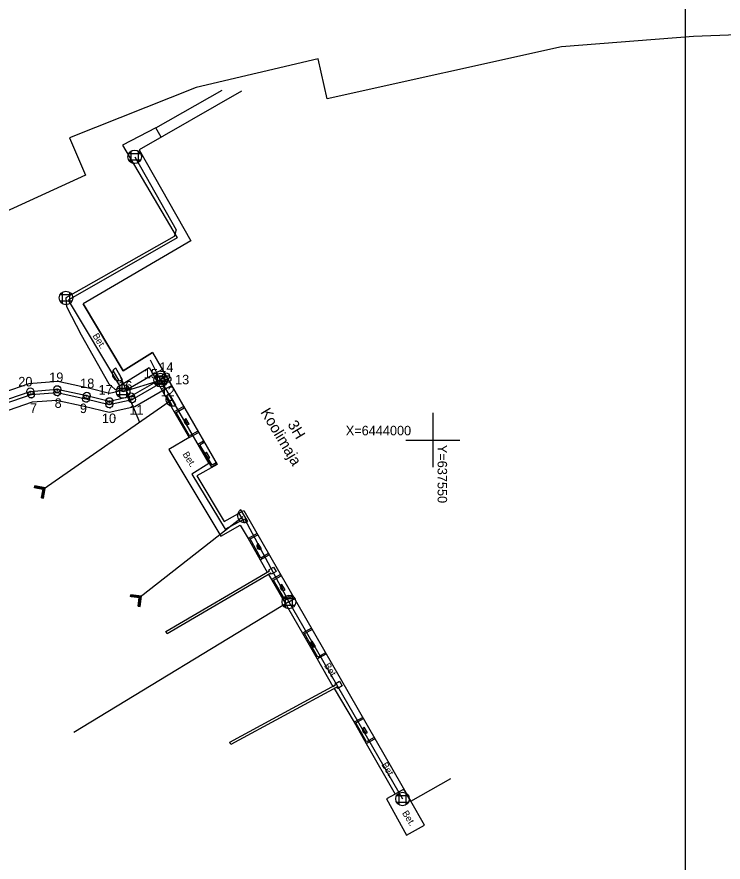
# Model space of a CAD drawing. Extents: x 637430 to 637710, y 6443841 to 6444076.
# Drawn here: x 637519.4 to 637571.4, y 6443968.9 to 6444031.2 of the extents above; entities that cross this region are included whole.
import ezdxf

# ---------------------------------------------------------------- set-up
doc = ezdxf.new("R2010")
doc.units = 0
for name, color, linetype in [('DKAEV', 7, 'Continuous'), ('DTRASS', 7, 'Continuous'), ('HOONE', 7, 'Continuous'), ('HOONEDET', 7, 'Continuous'), ('KOORDPUNKT', 7, 'Continuous'), ('MOOTMPUNKT', 7, 'Continuous'), ('MOOTPIIR', 7, 'Continuous'), ('PIIR', 7, 'Continuous'), ('SKKAEV', 7, 'Continuous'), ('SKTRASS', 7, 'Continuous'), ('TTRASS', 7, 'Continuous'), ('VORK', 7, 'Continuous'), ('VORMISTUS', 7, 'Continuous')]:
    doc.layers.add(name, color=color, linetype=linetype)

msp = doc.modelspace()

# ---------------------------------------------------------------- linework, layer by layer
at = {"layer": 'DKAEV'}
for p, q in [((637527.598, 6444021.11), (637528.464, 6444021.11)), ((637527.781, 6444020.427), (637527.781, 6444021.293)), ((637528.281, 6444021.293), (637528.281, 6444020.427)), ((637528.464, 6444020.61), (637527.598, 6444020.61)), ((637522.719, 6444010.035), (637522.719, 6444010.901)), ((637523.219, 6444010.901), (637523.219, 6444010.035)), ((637522.536, 6444010.718), (637523.402, 6444010.718)), ((637523.402, 6444010.218), (637522.536, 6444010.218)), ((637529.511, 6444004.668), (637530.377, 6444004.668)), ((637529.694, 6444003.985), (637529.694, 6444004.851)), ((637530.194, 6444004.851), (637530.194, 6444003.985)), ((637526.929, 6444003.15), (637526.929, 6444004.016)), ((637527.429, 6444004.016), (637527.429, 6444003.15)), ((637530.377, 6444004.168), (637529.511, 6444004.168)), ((637526.746, 6444003.833), (637527.612, 6444003.833)), ((637527.612, 6444003.333), (637526.746, 6444003.333)), ((637539.145, 6443987.647), (637539.145, 6443988.513)), ((637539.645, 6443988.513), (637539.645, 6443987.647)), ((637538.962, 6443988.33), (637539.828, 6443988.33)), ((637539.828, 6443987.83), (637538.962, 6443987.83)), ((637547.334, 6443973.822), (637548.2, 6443973.822)), ((637547.517, 6443973.139), (637547.517, 6443974.005)), ((637548.017, 6443974.005), (637548.017, 6443973.139)), ((637548.2, 6443973.322), (637547.334, 6443973.322))]:
    msp.add_line(p, q, dxfattribs=at)
for centre in [(637528.031, 6444020.86), (637522.969, 6444010.468), (637529.944, 6444004.418), (637527.179, 6444003.583), (637539.395, 6443988.08), (637547.767, 6443973.572)]:
    msp.add_circle(centre, 0.5, dxfattribs=at)
at = {"layer": 'DTRASS'}
msp.add_line((637529.944, 6444004.418), (637529.196, 6444005.879), dxfattribs=at)
for points in [[(637528.031, 6444020.86), (637531.098, 6444015.494), (637530.935, 6444014.99), (637522.969, 6444010.468)], [(637522.969, 6444010.468), (637523.008, 6444009.826), (637524.091, 6444007.744), (637526.121, 6444004.152), (637526.58, 6444003.761), (637527.198, 6444003.581), (637529.944, 6444004.418)], [(637529.944, 6444004.418), (637533.507, 6443998.267), (637532.243, 6443997.496), (637534.699, 6443993.429), (637536.117, 6443994.201), (637539.395, 6443988.08)], [(637539.395, 6443988.08), (637547.767, 6443973.572)]]:
    msp.add_lwpolyline(points, dxfattribs=at)
at = {"layer": 'HOONE'}
for p, q in [((637527.191, 6444005.09), (637524.226, 6444010.021)), ((637529.34, 6444006.439), (637527.191, 6444005.09))]:
    msp.add_line(p, q, dxfattribs=at)
msp.add_lwpolyline([(637535.906, 6444025.686), (637528.353, 6444021.378), (637532.178, 6444014.673), (637524.226, 6444010.021), (637527.191, 6444005.09), (637529.34, 6444006.439), (637534.103, 6443998.207), (637532.623, 6443997.369), (637534.631, 6443994.012), (637536.068, 6443994.81), (637548.382, 6443973.406), (637551.316, 6443975.072)], dxfattribs=at)
at = {"layer": 'HOONEDET'}
for p, q in [((637529.582, 6444022.987), (637534.47, 6444025.777)), ((637539.031, 6443988.17), (637540.402, 6443985.782)), ((637545.082, 6443977.645), (637547.218, 6443973.935))]:
    msp.add_line(p, q, dxfattribs=at)
for points in [[(637529.981, 6444022.306), (637529.582, 6444022.987), (637527.128, 6444021.711), (637531.152, 6444014.903), (637523.128, 6444010.305), (637526.922, 6444003.986), (637529.093, 6444005.35), (637530.946, 6444002.077)], [(637532.692, 6444000.646), (637532.083, 6444000.316), (637531.083, 6444002.04), (637531.687, 6444002.383), (637531.637, 6444002.469), (637530.946, 6444002.077), (637532.045, 6444000.182), (637532.742, 6444000.559), (637532.692, 6444000.646)], [(637532.045, 6444000.182), (637530.558, 6443999.312), (637534.37, 6443992.922), (637535.799, 6443993.732), (637536.394, 6443992.758)], [(637534.035, 6443998.325), (637533.729, 6443998.143), (637532.832, 6443999.644), (637533.161, 6443999.836), (637533.111, 6443999.922), (637532.694, 6443999.679), (637533.695, 6443998.005), (637534.085, 6443998.239), (637534.035, 6443998.325)], [(637537.891, 6443991.642), (637537.319, 6443991.314), (637536.531, 6443992.719), (637537.095, 6443993.025), (637537.045, 6443993.112), (637536.394, 6443992.758), (637537.281, 6443991.177), (637537.941, 6443991.556), (637537.891, 6443991.642)], [(637537.281, 6443991.177), (637537.788, 6443990.272), (637537.967, 6443990.377), (637537.923, 6443990.454), (637538.257, 6443990.651), (637538.456, 6443990.319), (637538.107, 6443990.118), (637538.06, 6443990.198), (637537.893, 6443990.101), (637538.112, 6443989.73)], [(637539.636, 6443988.608), (637539.068, 6443988.304), (637538.25, 6443989.692), (637538.828, 6443990.012), (637538.779, 6443990.099), (637538.112, 6443989.73), (637539.031, 6443988.17), (637539.686, 6443988.522), (637539.636, 6443988.608)], [(637542.095, 6443984.334), (637541.518, 6443984.022), (637540.539, 6443985.744), (637541.102, 6443986.06), (637541.053, 6443986.147), (637540.402, 6443985.782), (637541.479, 6443983.887), (637542.145, 6443984.248), (637542.095, 6443984.334)], [(637541.479, 6443983.887), (637542.63, 6443981.855), (637542.839, 6443981.968), (637542.792, 6443982.059), (637543.131, 6443982.235), (637543.316, 6443981.912), (637542.995, 6443981.715), (637542.934, 6443981.811), (637542.718, 6443981.695), (637544.194, 6443979.218)], [(637545.685, 6443978.095), (637545.12, 6443977.781), (637544.331, 6443979.179), (637544.885, 6443979.486), (637544.835, 6443979.573), (637544.194, 6443979.218), (637545.082, 6443977.645), (637545.735, 6443978.009), (637545.685, 6443978.095)], [(637547.218, 6443973.935), (637546.574, 6443973.579), (637548.059, 6443970.917), (637549.375, 6443971.647), (637548.382, 6443973.406), (637547.87, 6443974.296), (637547.218, 6443973.935)]]:
    msp.add_lwpolyline(points, dxfattribs=at)
at = {"layer": 'KOORDPUNKT'}
for centre, radius in [((637529.975, 6444004.508), 0.25), ((637530.337, 6444004.707), 0.25), ((637530.454, 6444004.492), 0.25), ((637530.337, 6444004.707), 0.025), ((637530.337, 6444004.707), 0.0221), ((637530.337, 6444004.707), 0.0191), ((637530.337, 6444004.707), 0.0161), ((637530.337, 6444004.707), 0.0132), ((637530.337, 6444004.707), 0.0102), ((637530.337, 6444004.707), 0.00726), ((637530.337, 6444004.707), 0.0043), ((637522.329, 6444003.755), 0.25), ((637530.095, 6444004.296), 0.25), ((637529.975, 6444004.508), 0.025), ((637529.975, 6444004.508), 0.0221), ((637529.975, 6444004.508), 0.0191), ((637529.975, 6444004.508), 0.0161), ((637529.975, 6444004.508), 0.0132), ((637529.975, 6444004.508), 0.0102), ((637529.975, 6444004.508), 0.00726), ((637529.975, 6444004.508), 0.0043), ((637530.095, 6444004.296), 0.025), ((637530.095, 6444004.296), 0.0221), ((637530.095, 6444004.296), 0.0191), ((637530.095, 6444004.296), 0.0161), ((637530.095, 6444004.296), 0.0132), ((637530.095, 6444004.296), 0.0102), ((637530.095, 6444004.296), 0.00726), ((637530.095, 6444004.296), 0.0043), ((637530.454, 6444004.492), 0.025), ((637530.454, 6444004.492), 0.0221), ((637530.454, 6444004.492), 0.0191), ((637530.454, 6444004.492), 0.0161), ((637530.454, 6444004.492), 0.0132), ((637530.454, 6444004.492), 0.0102), ((637530.454, 6444004.492), 0.00726), ((637530.454, 6444004.492), 0.0043), ((637520.341, 6444003.588), 0.25), ((637520.401, 6444003.351), 0.25), ((637520.341, 6444003.588), 0.025), ((637520.341, 6444003.588), 0.0221), ((637520.341, 6444003.588), 0.0191), ((637520.341, 6444003.588), 0.0161), ((637520.341, 6444003.588), 0.0132), ((637520.341, 6444003.588), 0.0102), ((637520.341, 6444003.588), 0.00726), ((637520.341, 6444003.588), 0.0043), ((637520.401, 6444003.351), 0.025), ((637520.401, 6444003.351), 0.0221), ((637520.401, 6444003.351), 0.0191), ((637520.401, 6444003.351), 0.0161), ((637520.401, 6444003.351), 0.0132), ((637520.401, 6444003.351), 0.0102), ((637520.401, 6444003.351), 0.00726), ((637520.401, 6444003.351), 0.0043), ((637522.319, 6444003.509), 0.25), ((637522.319, 6444003.509), 0.025), ((637522.319, 6444003.509), 0.0221), ((637522.319, 6444003.509), 0.0191), ((637522.319, 6444003.509), 0.0161), ((637522.329, 6444003.755), 0.025), ((637522.319, 6444003.509), 0.0132), ((637522.329, 6444003.755), 0.0221), ((637522.319, 6444003.509), 0.0102), ((637522.329, 6444003.755), 0.0191), ((637522.319, 6444003.509), 0.00726), ((637522.329, 6444003.755), 0.0161), ((637522.319, 6444003.509), 0.0043), ((637522.329, 6444003.755), 0.0132), ((637522.329, 6444003.755), 0.0102), ((637522.329, 6444003.755), 0.00726), ((637522.329, 6444003.755), 0.0043), ((637524.501, 6444003.285), 0.25), ((637527.757, 6444003.222), 0.25), ((637524.445, 6444003.047), 0.25), ((637524.445, 6444003.047), 0.025), ((637524.445, 6444003.047), 0.0221), ((637524.445, 6444003.047), 0.0191), ((637524.445, 6444003.047), 0.0161), ((637524.445, 6444003.047), 0.0132), ((637524.445, 6444003.047), 0.0102), ((637524.445, 6444003.047), 0.00726), ((637524.445, 6444003.047), 0.0043), ((637524.501, 6444003.285), 0.025), ((637524.501, 6444003.285), 0.0221), ((637524.501, 6444003.285), 0.0191), ((637524.501, 6444003.285), 0.0161), ((637524.501, 6444003.285), 0.0132), ((637524.501, 6444003.285), 0.0102), ((637524.501, 6444003.285), 0.00726), ((637524.501, 6444003.285), 0.0043), ((637526.162, 6444002.622), 0.25), ((637526.166, 6444002.87), 0.25), ((637526.166, 6444002.87), 0.025), ((637526.166, 6444002.87), 0.0221), ((637526.166, 6444002.87), 0.0191), ((637526.166, 6444002.87), 0.0161), ((637526.166, 6444002.87), 0.0132), ((637526.166, 6444002.87), 0.0102), ((637526.166, 6444002.87), 0.00726), ((637526.166, 6444002.87), 0.0043), ((637527.845, 6444002.992), 0.25), ((637527.757, 6444003.222), 0.025), ((637527.757, 6444003.222), 0.0221), ((637527.757, 6444003.222), 0.0191), ((637527.757, 6444003.222), 0.0161), ((637527.757, 6444003.222), 0.0132), ((637527.757, 6444003.222), 0.0102), ((637527.757, 6444003.222), 0.00726), ((637527.757, 6444003.222), 0.0043), ((637527.845, 6444002.992), 0.025), ((637527.845, 6444002.992), 0.0221), ((637527.845, 6444002.992), 0.0191), ((637527.845, 6444002.992), 0.0161), ((637527.845, 6444002.992), 0.0132), ((637527.845, 6444002.992), 0.0102), ((637527.845, 6444002.992), 0.00726), ((637527.845, 6444002.992), 0.0043), ((637526.162, 6444002.622), 0.025), ((637526.162, 6444002.622), 0.0221), ((637526.162, 6444002.622), 0.0191), ((637526.162, 6444002.622), 0.0161), ((637526.162, 6444002.622), 0.0132), ((637526.162, 6444002.622), 0.0102), ((637526.162, 6444002.622), 0.00726), ((637526.162, 6444002.622), 0.0043)]:
    msp.add_circle(centre, radius, dxfattribs=at)
at = {"layer": 'MOOTMPUNKT'}
for centre in [(637529.817, 6444004.075), (637530.035, 6444004.402), (637520.371, 6444003.469), (637522.324, 6444003.632), (637520.415, 6444003.094), (637522.368, 6444003.257), (637524.473, 6444003.166), (637524.517, 6444002.791), (637526.164, 6444002.746), (637527.801, 6444003.107), (637527.845, 6444002.732), (637526.208, 6444002.371), (637526.557, 6444001.681)]:
    msp.add_circle(centre, 0.015, dxfattribs=at)
at = {"layer": 'MOOTPIIR'}
msp.add_lwpolyline([(637515.168, 6444000.981), (637520.515, 6444002.805), (637522.282, 6444002.951), (637524.32, 6444002.509), (637526.155, 6444002.054), (637528.048, 6444002.471), (637530.366, 6444003.814), (637530.763, 6444004.031), (637530.072, 6444005.191), (637529.704, 6444004.99), (637527.554, 6444003.743), (637526.173, 6444003.438), (637524.626, 6444003.823), (637522.365, 6444004.313), (637520.227, 6444004.133), (637514.68, 6444002.239)], dxfattribs=at)
at = {"layer": 'PIIR'}
msp.add_lwpolyline([(637578.86, 6444030.09), (637569.21, 6444029.73), (637559.49, 6444028.97), (637542.21, 6444025.14), (637541.56, 6444028.07), (637532.57, 6444025.96), (637523.22, 6444022.26), (637524.4, 6444019.5), (637506.97, 6444011.52), (637479.67, 6444000.43), (637459.68, 6443992.47), (637441.57, 6443984.62), (637430.4, 6443979.26), (637468.62, 6443938.48)], dxfattribs=at)
at = {"layer": 'SKKAEV'}
for p, q in [((637527.133, 6444004.439), (637526.631, 6444005.305)), ((637526.883, 6444004.372), (637526.449, 6444005.121)), ((637531.075, 6444002.574), (637530.573, 6444003.44)), ((637530.825, 6444002.507), (637530.391, 6444003.256)), ((637531.922, 6444001.138), (637531.716, 6444001.493)), ((637532.041, 6444001.17), (637531.803, 6444001.58)), ((637533.441, 6443998.665), (637533.235, 6443999.02)), ((637533.56, 6443998.697), (637533.322, 6443999.107)), ((637536.116, 6443993.934), (637535.682, 6443994.683)), ((637536.366, 6443994.001), (637535.864, 6443994.866)), ((637537.26, 6443991.95), (637537.054, 6443992.305)), ((637537.379, 6443991.982), (637537.141, 6443992.392)), ((637538.997, 6443988.928), (637538.791, 6443989.283)), ((637539.116, 6443988.96), (637538.878, 6443989.37)), ((637541.228, 6443984.76), (637541.022, 6443985.115)), ((637541.347, 6443984.792), (637541.109, 6443985.202)), ((637545.055, 6443978.408), (637544.849, 6443978.763)), ((637545.174, 6443978.44), (637544.936, 6443978.85))]:
    msp.add_line(p, q, dxfattribs=at)
for centre, radius in [((637526.882, 6444004.872), 0.5), ((637530.824, 6444003.007), 0.5), ((637531.922, 6444001.375), 0.237), ((637533.441, 6443998.902), 0.237), ((637536.115, 6443994.434), 0.5), ((637537.26, 6443992.187), 0.237), ((637538.997, 6443989.165), 0.237), ((637541.228, 6443984.997), 0.237), ((637545.055, 6443978.645), 0.237)]:
    msp.add_arc(centre, radius, 120.09155, 300.09155, dxfattribs=at)
at = {"layer": 'SKTRASS'}
for p, q in [((637520.655, 6443996.478), (637520.681, 6443996.618)), ((637521.281, 6443996.366), (637520.655, 6443996.478)), ((637520.661, 6443996.477), (637520.757, 6443996.605)), ((637520.663, 6443996.522), (637520.729, 6443996.609)), ((637521.364, 6443996.423), (637520.668, 6443996.548)), ((637520.673, 6443996.577), (637520.702, 6443996.614)), ((637521.447, 6443996.48), (637520.681, 6443996.618)), ((637520.688, 6443996.472), (637520.784, 6443996.6)), ((637520.716, 6443996.467), (637520.812, 6443996.595)), ((637520.744, 6443996.462), (637520.839, 6443996.59)), ((637520.771, 6443996.457), (637520.867, 6443996.585)), ((637520.799, 6443996.452), (637520.894, 6443996.58)), ((637520.826, 6443996.447), (637520.922, 6443996.575)), ((637520.854, 6443996.442), (637520.95, 6443996.57)), ((637520.881, 6443996.437), (637520.977, 6443996.565)), ((637520.909, 6443996.432), (637521.005, 6443996.56)), ((637520.936, 6443996.428), (637521.032, 6443996.555)), ((637520.964, 6443996.423), (637521.06, 6443996.55)), ((637520.992, 6443996.418), (637521.087, 6443996.545)), ((637521.019, 6443996.413), (637521.115, 6443996.54)), ((637521.047, 6443996.408), (637521.142, 6443996.535)), ((637521.074, 6443996.403), (637521.17, 6443996.53)), ((637521.102, 6443996.398), (637521.198, 6443996.525)), ((637521.129, 6443996.393), (637521.225, 6443996.52)), ((637521.157, 6443996.388), (637521.253, 6443996.515)), ((637521.184, 6443996.383), (637521.28, 6443996.51)), ((637521.212, 6443996.378), (637521.308, 6443996.505)), ((637521.24, 6443996.373), (637521.335, 6443996.5)), ((637521.257, 6443996.23), (637521.446, 6443996.481)), ((637521.267, 6443996.368), (637521.363, 6443996.496)), ((637521.267, 6443996.284), (637521.418, 6443996.486)), ((637521.277, 6443996.339), (637521.39, 6443996.491)), ((637521.309, 6443995.714), (637521.447, 6443996.48)), ((637521.169, 6443995.74), (637521.281, 6443996.366)), ((637521.17, 6443995.739), (637521.359, 6443995.991)), ((637521.178, 6443995.792), (637521.368, 6443996.045)), ((637521.188, 6443995.847), (637521.378, 6443996.1)), ((637521.197, 6443995.735), (637521.349, 6443995.936)), ((637521.198, 6443995.902), (637521.388, 6443996.155)), ((637521.208, 6443995.956), (637521.398, 6443996.209)), ((637521.218, 6443996.011), (637521.408, 6443996.264)), ((637521.225, 6443995.73), (637521.339, 6443995.881)), ((637521.227, 6443996.066), (637521.418, 6443996.319)), ((637521.237, 6443996.12), (637521.427, 6443996.373)), ((637521.239, 6443995.727), (637521.364, 6443996.423)), ((637521.247, 6443996.175), (637521.437, 6443996.428)), ((637521.169, 6443995.74), (637521.309, 6443995.714)), ((637521.252, 6443995.725), (637521.329, 6443995.827)), ((637521.28, 6443995.72), (637521.319, 6443995.772)), ((637527.733, 6443988.469), (637527.751, 6443988.61)), ((637528.365, 6443988.393), (637527.733, 6443988.469)), ((637527.739, 6443988.513), (637527.799, 6443988.604)), ((637527.739, 6443988.468), (637527.827, 6443988.601)), ((637528.444, 6443988.455), (637527.742, 6443988.54)), ((637527.745, 6443988.568), (637527.772, 6443988.608)), ((637528.523, 6443988.517), (637527.751, 6443988.61)), ((637527.767, 6443988.465), (637527.855, 6443988.598)), ((637527.795, 6443988.462), (637527.883, 6443988.594)), ((637527.822, 6443988.458), (637527.911, 6443988.591)), ((637527.85, 6443988.455), (637527.938, 6443988.588)), ((637527.878, 6443988.452), (637527.966, 6443988.584)), ((637527.906, 6443988.448), (637527.994, 6443988.581)), ((637527.934, 6443988.445), (637528.022, 6443988.578)), ((637527.961, 6443988.442), (637528.05, 6443988.574)), ((637527.989, 6443988.438), (637528.077, 6443988.571)), ((637528.017, 6443988.435), (637528.105, 6443988.568)), ((637528.045, 6443988.431), (637528.133, 6443988.564)), ((637528.072, 6443988.428), (637528.161, 6443988.561)), ((637528.1, 6443988.425), (637528.189, 6443988.558)), ((637528.128, 6443988.421), (637528.216, 6443988.554)), ((637528.156, 6443988.418), (637528.244, 6443988.551)), ((637528.184, 6443988.415), (637528.272, 6443988.547)), ((637528.211, 6443988.411), (637528.3, 6443988.544)), ((637528.239, 6443988.408), (637528.328, 6443988.541)), ((637528.267, 6443988.405), (637528.355, 6443988.537)), ((637528.289, 6443987.762), (637528.365, 6443988.393)), ((637528.295, 6443988.401), (637528.383, 6443988.534)), ((637528.323, 6443988.398), (637528.411, 6443988.531)), ((637528.335, 6443988.146), (637528.51, 6443988.409)), ((637528.342, 6443988.201), (637528.517, 6443988.464)), ((637528.348, 6443988.256), (637528.522, 6443988.517)), ((637528.35, 6443988.395), (637528.439, 6443988.527)), ((637528.355, 6443988.311), (637528.494, 6443988.521)), ((637528.359, 6443987.753), (637528.444, 6443988.455)), ((637528.362, 6443988.366), (637528.466, 6443988.524)), ((637528.43, 6443987.744), (637528.523, 6443988.517)), ((637528.289, 6443987.762), (637528.43, 6443987.744)), ((637528.29, 6443987.761), (637528.464, 6443988.023)), ((637528.295, 6443987.815), (637528.47, 6443988.078)), ((637528.302, 6443987.87), (637528.477, 6443988.133)), ((637528.308, 6443987.925), (637528.484, 6443988.188)), ((637528.315, 6443987.98), (637528.49, 6443988.244)), ((637528.317, 6443987.758), (637528.457, 6443987.968)), ((637528.322, 6443988.035), (637528.497, 6443988.299)), ((637528.328, 6443988.09), (637528.503, 6443988.354)), ((637528.345, 6443987.755), (637528.45, 6443987.913)), ((637528.373, 6443987.751), (637528.444, 6443987.857)), ((637528.401, 6443987.748), (637528.437, 6443987.802))]:
    msp.add_line(p, q, dxfattribs=at)
for points in [[(637526.882, 6444004.872), (637528.389, 6444001.312)], [(637521.364, 6443996.423), (637530.824, 6444003.007)], [(637528.444, 6443988.455), (637536, 6443994.373)], [(637530.318, 6443985.904), (637537.967, 6443990.377), (637537.923, 6443990.454), (637538.257, 6443990.651), (637538.456, 6443990.319), (637538.107, 6443990.118), (637538.06, 6443990.198), (637530.42, 6443985.739), (637530.318, 6443985.904)], [(637539.395, 6443988.08), (637523.542, 6443978.471)], [(637539.395, 6443988.08), (637539.808, 6443988.328)], [(637543.131, 6443982.235), (637543.316, 6443981.912), (637542.995, 6443981.715), (637542.934, 6443981.811), (637535.121, 6443977.594), (637535.035, 6443977.758), (637542.839, 6443981.968), (637542.792, 6443982.059), (637543.131, 6443982.235)]]:
    msp.add_lwpolyline(points, dxfattribs=at)
at = {"layer": 'TTRASS'}
for points in [[(637499.977, 6443999.385), (637500.716, 6443998.108), (637501.807, 6443997.294), (637503.069, 6443997.086), (637507.643, 6443998.632), (637514.878, 6444001.723), (637520.341, 6444003.588), (637522.329, 6444003.755), (637524.501, 6444003.285), (637526.166, 6444002.87), (637527.757, 6444003.222), (637529.975, 6444004.508), (637530.337, 6444004.707)], [(637499.759, 6443999.261), (637500.522, 6443997.946), (637501.695, 6443997.068), (637503.085, 6443996.834), (637507.733, 6443998.406), (637514.97, 6444001.497), (637520.401, 6444003.351), (637522.319, 6444003.509), (637524.445, 6444003.047), (637526.162, 6444002.622), (637527.845, 6444002.992), (637530.095, 6444004.296), (637530.454, 6444004.492)]]:
    msp.add_lwpolyline(points, dxfattribs=at)
at = {"layer": 'VORK'}
for p, q in [((637550, 6444002), (637550, 6443998)), ((637548, 6444000), (637552, 6444000))]:
    msp.add_line(p, q, dxfattribs=at)
at = {"layer": 'VORMISTUS'}
msp.add_lwpolyline([(637568.59, 6443933.69), (637476.09, 6443933.69), (637476.09, 6444076.19), (637568.59, 6444076.19), (637568.59, 6443933.69)], dxfattribs=at)

# ---------------------------------------------------------------- texts
at = {"layer": 'HOONE'}
for s, p in [('Koolimaja', (637537.277, 6444002.061)), ('3H', (637539.267, 6444001.161))]:
    msp.add_text(s, height=0.8, rotation=300.86087, dxfattribs=at).set_placement(p)
at = {"layer": 'HOONEDET'}
for p in [(637524.902, 6444007.682), (637531.537, 6443998.957), (637541.964, 6443983.399), (637546.192, 6443976.086), (637547.713, 6443972.53)]:
    msp.add_text('Bet.', height=0.5, rotation=302.1497, dxfattribs=at).set_placement(p)
at = {"layer": 'KOORDPUNKT'}
for s, p in [('15', (637528.7, 6444004.535)), ('14', (637529.848, 6444005.018)), ('20', (637519.456, 6444003.952)), ('19', (637521.736, 6444004.276)), ('13', (637531.007, 6444004.104)), ('18', (637524.016, 6444003.829)), ('17', (637525.372, 6444003.353)), ('16', (637526.823, 6444003.65)), ('12', (637529.939, 6444003.221)), ('7', (637520.312, 6444002.001)), ('8', (637522.132, 6444002.373)), ('9', (637523.994, 6444001.989)), ('11', (637527.643, 6444001.88)), ('10', (637525.618, 6444001.252))]:
    msp.add_text(s, height=0.7, dxfattribs=at).set_placement(p)
at = {"layer": 'VORK'}
msp.add_text('X=6444000', height=0.7, dxfattribs=at).set_placement((637543.586, 6444000.35))
msp.add_text('Y=637550', height=0.7, rotation=270, dxfattribs=at).set_placement((637550.35, 6443999.65))

doc.saveas('drawing.dxf')
